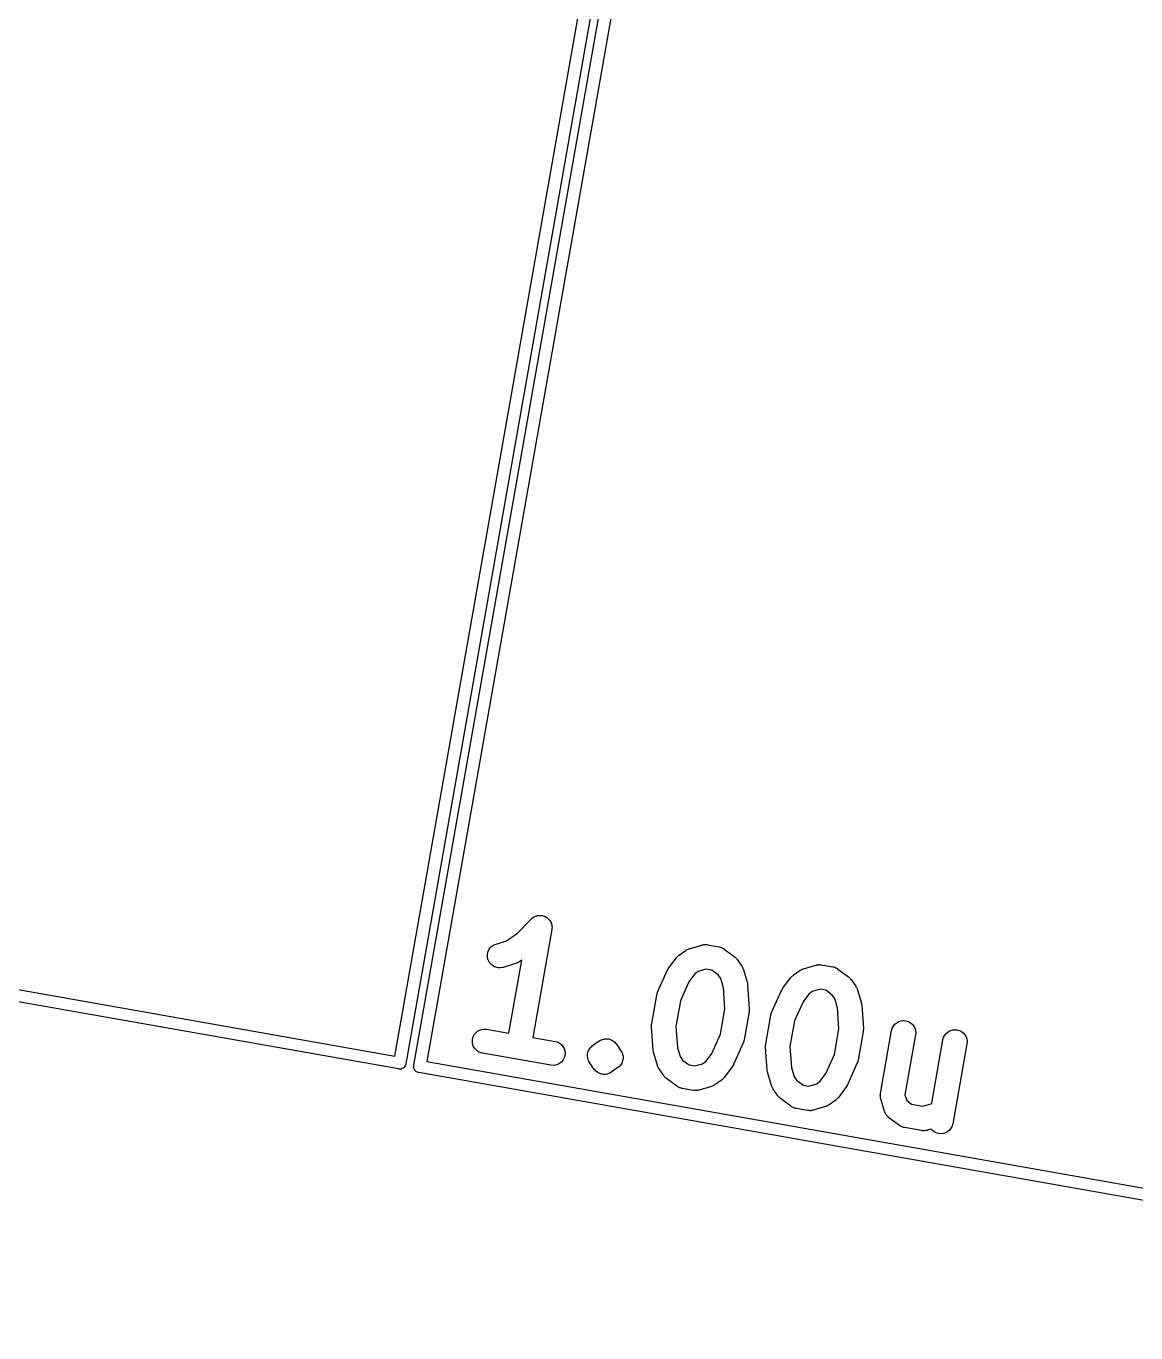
# Model space of a CAD drawing. Extents: x 61 to 358, y -137 to -43.
# Drawn here: x 74.6 to 88.5, y -109.71 to -93.33 of the extents above; entities that cross this region are included whole.
import ezdxf

# ---------------------------------------------------------------- set-up
doc = ezdxf.new("R2010")
doc.units = 0
doc.header["$MEASUREMENT"] = 0
doc.layers.add('BLACK', color=7, linetype='CONTINUOUS')

msp = doc.modelspace()

# ---------------------------------------------------------------- linework, layer by layer
at = {"layer": 'BLACK', "linetype": 'CONTINUOUS'}
for p, q in [((79.2168, -106.242), (82.4543, -87.8813)), ((82.6169, -87.8364), (79.3543, -106.34)), ((79.4544, -106.357), (82.717, -87.854)), ((82.8545, -87.9519), (79.6171, -106.312)), ((60.8565, -103.004), (79.2168, -106.242)), ((79.2617, -106.404), (60.7587, -103.142)), ((80.9477, -104.505), (80.9606, -104.498)), ((80.9606, -104.498), (80.9735, -104.491)), ((80.9735, -104.491), (80.9736, -104.491)), ((80.9736, -104.491), (80.9737, -104.491)), ((80.9737, -104.491), (80.9877, -104.487)), ((80.9877, -104.487), (81.0019, -104.482)), ((81.0019, -104.482), (81.002, -104.482)), ((81.002, -104.482), (81.0021, -104.482)), ((81.0021, -104.482), (81.0165, -104.481)), ((81.0165, -104.481), (81.0314, -104.479)), ((81.0314, -104.479), (81.0316, -104.479)), ((81.0316, -104.479), (81.0317, -104.479)), ((81.0317, -104.479), (81.0465, -104.48)), ((81.0465, -104.48), (81.0611, -104.481)), ((81.0611, -104.481), (81.0612, -104.481)), ((81.0612, -104.481), (81.0613, -104.481)), ((81.0613, -104.481), (81.0757, -104.486)), ((81.0757, -104.486), (81.0897, -104.49)), ((81.0897, -104.49), (81.0898, -104.49)), ((81.0898, -104.49), (81.0899, -104.49)), ((81.0899, -104.49), (81.1035, -104.497)), ((81.1035, -104.497), (81.1161, -104.503)), ((80.753, -104.704), (80.9234, -104.526)), ((80.9234, -104.526), (80.9247, -104.525)), ((80.9247, -104.525), (80.9247, -104.525)), ((80.9247, -104.525), (80.9247, -104.525)), ((80.9247, -104.525), (80.9248, -104.525)), ((80.9248, -104.525), (80.9362, -104.515)), ((80.9362, -104.515), (80.9475, -104.506)), ((81.1837, -104.658), (80.9455, -106.009)), ((80.9475, -104.506), (80.9476, -104.506)), ((80.9476, -104.506), (80.9477, -104.505)), ((81.1161, -104.503), (81.1162, -104.503)), ((81.1162, -104.503), (81.1163, -104.503)), ((81.1163, -104.503), (81.1282, -104.513)), ((81.1282, -104.513), (81.1394, -104.522)), ((81.1394, -104.522), (81.1395, -104.522)), ((81.1395, -104.522), (81.1396, -104.522)), ((81.1396, -104.522), (81.1491, -104.533)), ((81.1491, -104.533), (81.1587, -104.544)), ((81.1587, -104.544), (81.1588, -104.544)), ((81.1588, -104.544), (81.1588, -104.545)), ((81.1588, -104.545), (81.1658, -104.557)), ((81.1658, -104.557), (81.1732, -104.57)), ((81.1732, -104.57), (81.1733, -104.57)), ((81.1733, -104.57), (81.1733, -104.571)), ((81.1733, -104.571), (81.1778, -104.584)), ((81.1778, -104.584), (81.1824, -104.599)), ((81.1824, -104.599), (81.1824, -104.599)), ((81.1824, -104.599), (81.1825, -104.599)), ((81.1825, -104.599), (81.1842, -104.613)), ((81.1848, -104.643), (81.1837, -104.658)), ((81.1842, -104.613), (81.1859, -104.628)), ((81.1859, -104.628), (81.1848, -104.643)), ((81.1859, -104.628), (81.1859, -104.628)), ((81.1859, -104.628), (81.1859, -104.628)), ((80.4857, -104.838), (80.6175, -104.799)), ((80.6175, -104.799), (80.753, -104.704)), ((80.3773, -104.998), (80.3776, -104.968)), ((80.3776, -104.968), (80.3837, -104.939)), ((80.3837, -104.939), (80.3954, -104.911)), ((80.3954, -104.911), (80.4121, -104.887)), ((80.4121, -104.887), (80.4333, -104.866)), ((80.4333, -104.866), (80.4581, -104.85)), ((80.4581, -104.85), (80.4857, -104.838)), ((82.7614, -104.992), (82.7657, -104.988)), ((82.7657, -104.988), (82.7726, -104.983)), ((82.7726, -104.983), (82.7791, -104.977)), ((82.7791, -104.977), (82.8632, -104.918)), ((82.8632, -104.918), (82.865, -104.917)), ((82.865, -104.917), (82.8725, -104.913)), ((82.8725, -104.913), (82.8796, -104.908)), ((82.8796, -104.908), (82.8855, -104.906)), ((82.8855, -104.906), (82.8911, -104.903)), ((82.8911, -104.903), (82.8993, -104.9)), ((82.8993, -104.9), (82.9072, -104.897)), ((82.9072, -104.897), (83.0627, -104.851)), ((83.0627, -104.851), (83.0648, -104.85)), ((83.0648, -104.85), (83.0692, -104.849)), ((83.0692, -104.849), (83.0734, -104.848)), ((83.0734, -104.848), (83.0838, -104.847)), ((83.0838, -104.847), (83.094, -104.845)), ((83.094, -104.845), (83.0985, -104.845)), ((83.0985, -104.845), (83.103, -104.844)), ((83.103, -104.844), (83.1134, -104.845)), ((83.1134, -104.845), (83.1238, -104.845)), ((83.1238, -104.845), (83.1282, -104.846)), ((83.1282, -104.846), (83.1326, -104.847)), ((83.1326, -104.847), (83.2756, -104.872)), ((83.2756, -104.872), (83.2777, -104.872)), ((83.2777, -104.872), (83.282, -104.874)), ((83.282, -104.874), (83.2864, -104.874)), ((83.2864, -104.874), (83.2962, -104.878)), ((83.2962, -104.878), (83.3062, -104.881)), ((83.3062, -104.881), (83.3102, -104.883)), ((83.3102, -104.883), (83.3144, -104.884)), ((83.3144, -104.884), (83.3233, -104.89)), ((83.3233, -104.89), (83.3325, -104.894)), ((83.3325, -104.894), (83.336, -104.897)), ((83.336, -104.897), (83.3399, -104.9)), ((83.3399, -104.9), (83.4702, -104.996)), ((80.3828, -105.027), (80.3773, -104.998)), ((80.3938, -105.055), (80.3828, -105.027)), ((80.41, -105.08), (80.3938, -105.055)), ((80.4307, -105.101), (80.41, -105.08)), ((80.4552, -105.118), (80.4307, -105.101)), ((80.4825, -105.13), (80.4552, -105.118)), ((80.5115, -105.136), (80.4825, -105.13)), ((80.5413, -105.136), (80.5115, -105.136)), ((80.5705, -105.131), (80.5413, -105.136)), ((80.5726, -105.131), (80.5705, -105.131)), ((80.7281, -105.084), (80.5726, -105.131)), ((80.6453, -105.956), (80.807, -105.039)), ((80.7361, -105.081), (80.7281, -105.084)), ((80.7442, -105.079), (80.7361, -105.081)), ((80.7498, -105.075), (80.7442, -105.079)), ((80.7557, -105.073), (80.7498, -105.075)), ((80.7628, -105.068), (80.7557, -105.073)), ((80.7703, -105.064), (80.7628, -105.068)), ((80.7721, -105.063), (80.7703, -105.064)), ((80.807, -105.039), (80.7721, -105.063)), ((82.6395, -105.155), (82.6466, -105.143)), ((82.6466, -105.143), (82.6471, -105.142)), ((82.6471, -105.142), (82.6475, -105.141)), ((82.6475, -105.141), (82.7441, -105.011)), ((82.7441, -105.011), (82.7454, -105.009)), ((82.7454, -105.009), (82.7513, -105.003)), ((82.7513, -105.003), (82.7566, -104.996)), ((82.7566, -104.996), (82.7614, -104.992)), ((83.1151, -105.153), (83.0178, -105.182)), ((83.1872, -105.166), (83.1151, -105.153)), ((83.4702, -104.996), (83.4719, -104.998)), ((83.4719, -104.998), (83.4782, -105.003)), ((83.4782, -105.003), (83.4849, -105.009)), ((83.4849, -105.009), (83.489, -105.013)), ((83.489, -105.013), (83.4937, -105.018)), ((83.4937, -105.018), (83.4987, -105.025)), ((83.4987, -105.025), (83.5043, -105.031)), ((83.5043, -105.031), (83.5631, -105.115)), ((83.5631, -105.115), (83.5644, -105.117)), ((83.5644, -105.117), (83.5684, -105.125)), ((83.5684, -105.125), (83.5732, -105.132)), ((83.5732, -105.132), (83.5756, -105.138)), ((83.5756, -105.138), (83.5786, -105.143)), ((83.5786, -105.143), (83.5812, -105.151)), ((83.5812, -105.151), (83.5844, -105.159)), ((84.3205, -105.155), (84.3286, -105.152)), ((84.3286, -105.152), (84.3366, -105.149)), ((84.3366, -105.149), (84.4921, -105.103)), ((84.4921, -105.103), (84.4941, -105.102)), ((84.4941, -105.102), (84.4985, -105.101)), ((84.4985, -105.101), (84.5028, -105.1)), ((84.5028, -105.1), (84.5132, -105.099)), ((84.5132, -105.099), (84.5234, -105.097)), ((84.5234, -105.097), (84.5279, -105.097)), ((84.5279, -105.097), (84.5323, -105.096)), ((84.5323, -105.096), (84.5427, -105.097)), ((84.5427, -105.097), (84.5532, -105.097)), ((84.5532, -105.097), (84.5575, -105.098)), ((84.5575, -105.098), (84.562, -105.099)), ((84.562, -105.099), (84.7049, -105.124)), ((84.7049, -105.124), (84.707, -105.124)), ((84.707, -105.124), (84.7113, -105.126)), ((84.7113, -105.126), (84.7158, -105.126)), ((84.7158, -105.126), (84.7256, -105.13)), ((84.7256, -105.13), (84.7356, -105.133)), ((84.7356, -105.133), (84.7395, -105.135)), ((84.7395, -105.135), (84.7438, -105.136)), ((84.7438, -105.136), (84.7527, -105.142)), ((84.7527, -105.142), (84.7619, -105.146)), ((84.7619, -105.146), (84.7654, -105.149)), ((84.7654, -105.149), (84.7693, -105.152)), ((84.7693, -105.152), (84.8996, -105.248)), ((82.5088, -105.443), (82.6307, -105.17)), ((82.6307, -105.17), (82.6316, -105.168)), ((82.6316, -105.168), (82.6319, -105.168)), ((82.6319, -105.168), (82.6322, -105.167)), ((82.6322, -105.167), (82.6395, -105.155)), ((82.9023, -105.31), (82.7948, -105.55)), ((82.9742, -105.213), (82.9023, -105.31)), ((83.0178, -105.182), (82.9742, -105.213)), ((83.2688, -105.226), (83.1872, -105.166)), ((83.2993, -105.27), (83.2688, -105.226)), ((83.3337, -105.386), (83.2993, -105.27)), ((83.5844, -105.159), (83.6306, -105.315)), ((83.6306, -105.315), (83.6312, -105.317)), ((83.6312, -105.317), (83.6314, -105.318)), ((84.0769, -105.393), (84.1735, -105.263)), ((84.1735, -105.263), (84.1748, -105.261)), ((84.1748, -105.261), (84.1806, -105.255)), ((84.1806, -105.255), (84.1859, -105.248)), ((84.1859, -105.248), (84.1908, -105.244)), ((84.1908, -105.244), (84.1951, -105.24)), ((84.1951, -105.24), (84.202, -105.235)), ((84.202, -105.235), (84.2085, -105.229)), ((84.2085, -105.229), (84.2926, -105.17)), ((84.2926, -105.17), (84.2943, -105.169)), ((84.2943, -105.169), (84.3019, -105.165)), ((84.3019, -105.165), (84.309, -105.16)), ((84.309, -105.16), (84.3149, -105.158)), ((84.3149, -105.158), (84.3205, -105.155)), ((84.8996, -105.248), (84.9013, -105.25)), ((84.9013, -105.25), (84.9076, -105.255)), ((84.9076, -105.255), (84.9143, -105.261)), ((84.9143, -105.261), (84.9184, -105.265)), ((84.9184, -105.265), (84.9231, -105.27)), ((84.9231, -105.27), (84.9281, -105.277)), ((84.9281, -105.277), (84.9337, -105.283)), ((84.9337, -105.283), (84.9925, -105.367)), ((82.4349, -105.836), (82.4979, -105.479)), ((82.4979, -105.479), (82.4983, -105.477)), ((82.4983, -105.477), (82.4991, -105.474)), ((82.4991, -105.474), (82.4994, -105.472)), ((82.4994, -105.472), (82.5033, -105.46)), ((82.5033, -105.46), (82.5067, -105.448)), ((82.5067, -105.448), (82.508, -105.446)), ((82.508, -105.446), (82.5088, -105.443)), ((83.3523, -105.649), (83.3337, -105.386)), ((83.6314, -105.318), (83.6316, -105.318)), ((83.6316, -105.318), (83.634, -105.332)), ((83.634, -105.332), (83.6365, -105.346)), ((83.6365, -105.346), (83.6365, -105.347)), ((83.6365, -105.347), (83.6366, -105.348)), ((83.6366, -105.348), (83.6577, -105.646)), ((83.9382, -105.695), (84.0601, -105.422)), ((84.0601, -105.422), (84.061, -105.42)), ((84.061, -105.42), (84.0613, -105.42)), ((84.0613, -105.42), (84.0616, -105.419)), ((84.0616, -105.419), (84.0688, -105.407)), ((84.0688, -105.407), (84.076, -105.395)), ((84.076, -105.395), (84.0765, -105.394)), ((84.0765, -105.394), (84.0769, -105.393)), ((84.4036, -105.465), (84.3316, -105.562)), ((84.4472, -105.434), (84.4036, -105.465)), ((84.5445, -105.405), (84.4472, -105.434)), ((84.6166, -105.418), (84.5445, -105.405)), ((84.6982, -105.478), (84.6166, -105.418)), ((84.7287, -105.522), (84.6982, -105.478)), ((84.9925, -105.367), (84.9937, -105.369)), ((84.9937, -105.369), (84.9978, -105.377)), ((84.9978, -105.377), (85.0025, -105.384)), ((85.0025, -105.384), (85.0049, -105.39)), ((85.0049, -105.39), (85.008, -105.395)), ((85.008, -105.395), (85.0105, -105.403)), ((85.0105, -105.403), (85.0138, -105.411)), ((85.0138, -105.411), (85.06, -105.567)), ((82.7948, -105.55), (82.7383, -105.871)), ((84.3316, -105.562), (84.2242, -105.802)), ((84.7631, -105.638), (84.7287, -105.522)), ((84.7817, -105.901), (84.7631, -105.638)), ((85.06, -105.567), (85.0606, -105.569)), ((85.0606, -105.569), (85.0607, -105.57)), ((85.0607, -105.57), (85.061, -105.57)), ((85.061, -105.57), (85.0634, -105.584)), ((85.0634, -105.584), (85.0659, -105.598)), ((85.0659, -105.598), (85.0659, -105.599)), ((85.0659, -105.599), (85.066, -105.6)), ((85.066, -105.6), (85.087, -105.898)), ((83.2958, -105.969), (83.3523, -105.649)), ((83.6557, -105.683), (83.5927, -106.041)), ((83.6559, -105.68), (83.6557, -105.683)), ((83.6566, -105.678), (83.6559, -105.68)), ((83.6571, -105.666), (83.6566, -105.678)), ((83.658, -105.654), (83.6571, -105.666)), ((83.6577, -105.646), (83.6578, -105.648)), ((83.6578, -105.648), (83.6577, -105.651)), ((83.6577, -105.651), (83.658, -105.654)), ((83.8643, -106.088), (83.9273, -105.731)), ((83.9273, -105.731), (83.9277, -105.729)), ((83.9277, -105.729), (83.9284, -105.726)), ((83.9284, -105.726), (83.9288, -105.724)), ((83.9288, -105.724), (83.9326, -105.712)), ((83.9326, -105.712), (83.9361, -105.7)), ((83.9361, -105.7), (83.9373, -105.698)), ((83.9373, -105.698), (83.9382, -105.695)), ((84.2242, -105.802), (84.1677, -106.123)), ((85.5308, -105.811), (85.5591, -105.802)), ((85.5591, -105.802), (85.5887, -105.798)), ((85.5887, -105.798), (85.6183, -105.801)), ((85.6183, -105.801), (85.6469, -105.809)), ((80.212, -105.974), (80.2305, -105.951)), ((80.2305, -105.951), (80.2531, -105.931)), ((80.2531, -105.931), (80.2791, -105.917)), ((80.2791, -105.917), (80.3074, -105.908)), ((80.3074, -105.908), (80.3369, -105.904)), ((80.3369, -105.904), (80.3666, -105.906)), ((80.3666, -105.906), (80.6453, -105.956)), ((82.4326, -105.866), (82.4336, -105.854)), ((82.4329, -105.869), (82.4326, -105.866)), ((82.4328, -105.871), (82.4329, -105.869)), ((82.433, -105.874), (82.4328, -105.871)), ((82.454, -106.172), (82.433, -105.874)), ((82.4336, -105.854), (82.4341, -105.842)), ((82.4341, -105.842), (82.4347, -105.839)), ((82.4347, -105.839), (82.4349, -105.836)), ((82.7383, -105.871), (82.7569, -106.134)), ((83.1884, -106.21), (83.2958, -105.969)), ((84.7252, -106.221), (84.7817, -105.901)), ((85.0851, -105.935), (85.0221, -106.293)), ((85.0853, -105.933), (85.0851, -105.935)), ((85.0859, -105.93), (85.0853, -105.933)), ((85.0864, -105.918), (85.0859, -105.93)), ((85.0874, -105.906), (85.0864, -105.918)), ((85.087, -105.898), (85.0872, -105.9)), ((85.0872, -105.9), (85.0871, -105.903)), ((85.0871, -105.903), (85.0874, -105.906)), ((85.3021, -106.71), (85.4407, -105.924)), ((85.4407, -105.924), (85.4411, -105.922)), ((85.4411, -105.922), (85.4495, -105.894)), ((85.4495, -105.894), (85.4633, -105.867)), ((85.4633, -105.867), (85.4819, -105.844)), ((85.4819, -105.844), (85.5047, -105.825)), ((85.5047, -105.825), (85.5308, -105.811)), ((85.6469, -105.809), (85.6734, -105.823)), ((85.6734, -105.823), (85.6967, -105.841)), ((85.6967, -105.841), (85.716, -105.864)), ((85.716, -105.864), (85.7305, -105.89)), ((85.7305, -105.89), (85.7397, -105.918)), ((85.7397, -105.918), (85.7432, -105.948)), ((85.7432, -105.948), (85.7409, -105.977)), ((86.1065, -105.981), (86.1252, -105.958)), ((86.1252, -105.958), (86.148, -105.938)), ((86.148, -105.938), (86.174, -105.924)), ((86.174, -105.924), (86.2024, -105.915)), ((86.2024, -105.915), (86.2319, -105.912)), ((86.2319, -105.912), (86.2616, -105.914)), ((86.2616, -105.914), (86.2902, -105.922)), ((86.2902, -105.922), (86.3166, -105.936)), ((86.3166, -105.936), (86.3399, -105.955)), ((86.3399, -105.955), (86.3592, -105.977)), ((80.1877, -106.059), (80.1902, -106.029)), ((80.191, -106.088), (80.1877, -106.059)), ((80.1902, -106.029), (80.1984, -106)), ((80.2, -106.117), (80.191, -106.088)), ((80.1984, -106), (80.212, -105.974)), ((80.2144, -106.143), (80.2, -106.117)), ((80.9455, -106.009), (81.2242, -106.058)), ((81.2242, -106.058), (81.2263, -106.058)), ((81.2263, -106.058), (81.2548, -106.066)), ((81.2548, -106.066), (81.2812, -106.08)), ((81.2812, -106.08), (81.3044, -106.099)), ((81.3044, -106.099), (81.3235, -106.122)), ((81.3235, -106.122), (81.3378, -106.148)), ((81.6632, -106.143), (81.6721, -106.132)), ((81.6721, -106.132), (81.6725, -106.131)), ((81.6725, -106.131), (81.6728, -106.131)), ((81.6728, -106.131), (81.6838, -106.122)), ((81.6838, -106.122), (81.6947, -106.112)), ((81.6947, -106.112), (81.7788, -106.053)), ((81.7788, -106.053), (81.7796, -106.053)), ((81.7796, -106.053), (81.7796, -106.053)), ((81.7796, -106.053), (81.7797, -106.053)), ((81.7797, -106.053), (81.78, -106.053)), ((81.78, -106.053), (81.7801, -106.052)), ((81.7801, -106.052), (81.7801, -106.052)), ((81.7801, -106.052), (81.7805, -106.052)), ((81.7805, -106.052), (81.7932, -106.045)), ((81.7932, -106.045), (81.8056, -106.038)), ((81.8056, -106.038), (81.8059, -106.038)), ((81.8059, -106.038), (81.8061, -106.038)), ((81.8061, -106.038), (81.8064, -106.038)), ((81.8064, -106.038), (81.8066, -106.038)), ((81.8066, -106.038), (81.8204, -106.034)), ((81.8204, -106.034), (81.834, -106.029)), ((81.834, -106.029), (81.8342, -106.029)), ((81.8342, -106.029), (81.8345, -106.029)), ((81.8345, -106.029), (81.8347, -106.029)), ((81.8347, -106.029), (81.835, -106.029)), ((81.835, -106.029), (81.8493, -106.028)), ((81.8493, -106.028), (81.8635, -106.026)), ((81.8635, -106.026), (81.8638, -106.026)), ((81.8638, -106.026), (81.864, -106.026)), ((81.864, -106.026), (81.8643, -106.026)), ((81.8643, -106.026), (81.8646, -106.026)), ((81.8646, -106.026), (81.8789, -106.027)), ((81.8789, -106.027), (81.8932, -106.028)), ((81.8932, -106.028), (81.8934, -106.028)), ((81.8934, -106.028), (81.8937, -106.028)), ((81.8937, -106.028), (81.8939, -106.028)), ((81.8939, -106.028), (81.8942, -106.028)), ((81.8942, -106.028), (81.9081, -106.032)), ((81.9081, -106.032), (81.9218, -106.036)), ((81.9218, -106.036), (81.922, -106.036)), ((81.922, -106.036), (81.9223, -106.037)), ((81.9223, -106.037), (81.9225, -106.037)), ((81.9225, -106.037), (81.9228, -106.037)), ((81.9228, -106.037), (81.9356, -106.043)), ((81.9356, -106.043), (81.9483, -106.05)), ((81.9483, -106.05), (81.9485, -106.05)), ((81.9485, -106.05), (81.9487, -106.05)), ((81.9487, -106.05), (81.9489, -106.05)), ((81.9489, -106.05), (81.9492, -106.05)), ((81.9492, -106.05), (81.9605, -106.059)), ((81.9605, -106.059), (81.9716, -106.068)), ((81.9716, -106.068), (81.9718, -106.068)), ((81.9718, -106.068), (81.972, -106.069)), ((81.972, -106.069), (81.9722, -106.069)), ((81.9722, -106.069), (81.9724, -106.069)), ((81.9724, -106.069), (81.9817, -106.08)), ((81.9817, -106.08), (81.991, -106.091)), ((81.991, -106.091), (82.0499, -106.175)), ((82.7569, -106.134), (82.7913, -106.25)), ((83.5818, -106.076), (83.4599, -106.349)), ((83.5827, -106.074), (83.5818, -106.076)), ((83.5839, -106.071), (83.5827, -106.074)), ((83.5874, -106.059), (83.5839, -106.071)), ((83.5912, -106.048), (83.5874, -106.059)), ((83.5916, -106.045), (83.5912, -106.048)), ((83.5923, -106.043), (83.5916, -106.045)), ((83.5927, -106.041), (83.5923, -106.043)), ((83.862, -106.118), (83.8629, -106.106)), ((83.8623, -106.121), (83.862, -106.118)), ((83.8622, -106.123), (83.8623, -106.121)), ((83.8624, -106.126), (83.8622, -106.123)), ((83.8834, -106.424), (83.8624, -106.126)), ((83.8629, -106.106), (83.8634, -106.094)), ((83.8634, -106.094), (83.8641, -106.091)), ((83.8641, -106.091), (83.8643, -106.088)), ((84.1677, -106.123), (84.1863, -106.386)), ((85.7409, -105.977), (85.6085, -106.728)), ((85.9437, -106.833), (86.084, -106.038)), ((86.084, -106.038), (86.0844, -106.036)), ((86.0844, -106.036), (86.0927, -106.007)), ((86.0927, -106.007), (86.1065, -105.981)), ((86.3841, -106.091), (86.2077, -107.091)), ((86.3592, -105.977), (86.3737, -106.003)), ((86.3737, -106.003), (86.3829, -106.031)), ((86.3829, -106.031), (86.3864, -106.061)), ((86.3864, -106.061), (86.3841, -106.091)), ((80.2335, -106.165), (80.2144, -106.143)), ((80.2567, -106.184), (80.2335, -106.165)), ((80.283, -106.198), (80.2567, -106.184)), ((80.3116, -106.206), (80.283, -106.198)), ((80.3136, -106.207), (80.3116, -106.206)), ((81.1713, -106.358), (80.3136, -106.207)), ((81.3258, -106.29), (81.3074, -106.314)), ((81.3394, -106.264), (81.3258, -106.29)), ((81.3378, -106.148), (81.3468, -106.176)), ((81.3476, -106.235), (81.3394, -106.264)), ((81.3468, -106.176), (81.3501, -106.206)), ((81.3501, -106.206), (81.3476, -106.235)), ((81.6297, -106.239), (81.631, -106.224)), ((81.6297, -106.24), (81.6298, -106.239)), ((81.6298, -106.239), (81.6297, -106.239)), ((81.6314, -106.254), (81.6297, -106.24)), ((81.631, -106.224), (81.6321, -106.21)), ((81.6329, -106.268), (81.6314, -106.254)), ((81.6321, -106.21), (81.6322, -106.21)), ((81.6322, -106.21), (81.6323, -106.209)), ((81.6323, -106.209), (81.6363, -106.195)), ((81.6331, -106.269), (81.6329, -106.268)), ((81.6375, -106.283), (81.6331, -106.269)), ((81.6331, -106.269), (81.6331, -106.269)), ((81.6363, -106.195), (81.6402, -106.182)), ((81.6418, -106.297), (81.6375, -106.283)), ((81.6402, -106.182), (81.6404, -106.181)), ((81.6404, -106.181), (81.6406, -106.181)), ((81.6406, -106.181), (81.6472, -106.168)), ((81.6421, -106.297), (81.6418, -106.297)), ((81.6422, -106.298), (81.6421, -106.297)), ((81.6492, -106.31), (81.6422, -106.298)), ((81.6472, -106.168), (81.6537, -106.155)), ((81.6537, -106.155), (81.654, -106.155)), ((81.654, -106.155), (81.6543, -106.154)), ((81.6543, -106.154), (81.6632, -106.143)), ((82.0499, -106.175), (82.0505, -106.176)), ((82.0505, -106.176), (82.0505, -106.176)), ((82.0505, -106.176), (82.0505, -106.176)), ((82.0505, -106.176), (82.0511, -106.177)), ((82.0511, -106.177), (82.0579, -106.189)), ((82.0579, -106.189), (82.0649, -106.202)), ((82.0649, -106.202), (82.0651, -106.202)), ((82.0651, -106.202), (82.0653, -106.203)), ((82.0653, -106.203), (82.0696, -106.217)), ((82.0696, -106.217), (82.074, -106.23)), ((82.0748, -106.29), (82.0708, -106.304)), ((82.074, -106.23), (82.074, -106.231)), ((82.074, -106.231), (82.0742, -106.231)), ((82.0742, -106.231), (82.0758, -106.245)), ((82.0749, -106.29), (82.0748, -106.29)), ((82.075, -106.289), (82.0749, -106.29)), ((82.0762, -106.275), (82.075, -106.289)), ((82.0758, -106.245), (82.0774, -106.26)), ((82.0774, -106.261), (82.0762, -106.275)), ((82.0774, -106.26), (82.0774, -106.26)), ((82.0774, -106.26), (82.0774, -106.261)), ((82.4542, -106.173), (82.454, -106.172)), ((82.4566, -106.187), (82.4541, -106.173)), ((82.4541, -106.173), (82.4542, -106.173)), ((82.459, -106.201), (82.4566, -106.187)), ((82.4593, -106.202), (82.459, -106.201)), ((82.4594, -106.203), (82.4593, -106.202)), ((82.46, -106.205), (82.4594, -106.203)), ((82.5062, -106.36), (82.46, -106.205)), ((82.7913, -106.25), (82.8218, -106.293)), ((82.8218, -106.293), (82.9034, -106.354)), ((83.1164, -106.307), (83.1884, -106.21)), ((84.6178, -106.462), (84.7252, -106.221)), ((85.0206, -106.3), (85.0167, -106.312)), ((85.0209, -106.297), (85.0206, -106.3)), ((85.0217, -106.295), (85.0209, -106.297)), ((85.0221, -106.293), (85.0217, -106.295)), ((79.2654, -106.405), (79.2617, -106.404)), ((79.2691, -106.406), (79.2654, -106.405)), ((79.2725, -106.406), (79.2691, -106.406)), ((79.2691, -106.406), (79.2691, -106.406)), ((79.2803, -106.406), (79.2725, -106.406)), ((79.2952, -106.405), (79.2803, -106.406)), ((79.3095, -106.4), (79.2952, -106.405)), ((79.3226, -106.393), (79.3095, -106.4)), ((79.334, -106.383), (79.3226, -106.393)), ((79.3432, -106.371), (79.334, -106.383)), ((79.35, -106.358), (79.3432, -106.371)), ((79.353, -106.347), (79.35, -106.358)), ((79.3541, -106.343), (79.353, -106.347)), ((79.353, -106.347), (79.353, -106.347)), ((79.3543, -106.34), (79.3541, -106.343)), ((79.4522, -106.376), (79.4525, -106.373)), ((79.454, -106.391), (79.4522, -106.376)), ((79.4525, -106.373), (79.4531, -106.365)), ((79.4531, -106.365), (79.4534, -106.361)), ((79.4531, -106.365), (79.4531, -106.365)), ((79.4534, -106.361), (79.4544, -106.357)), ((79.4587, -106.405), (79.454, -106.391)), ((79.4661, -106.418), (79.4587, -106.405)), ((79.4758, -106.429), (79.4661, -106.418)), ((79.4877, -106.439), (79.4758, -106.429)), ((79.501, -106.445), (79.4877, -106.439)), ((79.5119, -106.448), (79.501, -106.445)), ((79.5155, -106.449), (79.5119, -106.448)), ((79.5119, -106.448), (79.5119, -106.448)), ((79.5192, -106.45), (79.5155, -106.449)), ((98.0223, -109.712), (79.5192, -106.45)), ((79.6171, -106.312), (97.9774, -109.55)), ((81.2009, -106.36), (81.1713, -106.358)), ((81.2305, -106.357), (81.2009, -106.36)), ((81.2588, -106.347), (81.2305, -106.357)), ((81.2847, -106.333), (81.2588, -106.347)), ((81.3074, -106.314), (81.2847, -106.333)), ((81.656, -106.323), (81.6492, -106.31)), ((81.6566, -106.324), (81.656, -106.323)), ((81.6567, -106.324), (81.6566, -106.324)), ((81.6566, -106.324), (81.6566, -106.324)), ((81.6573, -106.325), (81.6567, -106.324)), ((81.7161, -106.409), (81.6573, -106.325)), ((81.7255, -106.42), (81.7161, -106.409)), ((81.7347, -106.43), (81.7255, -106.42)), ((81.7349, -106.431), (81.7347, -106.43)), ((81.7351, -106.431), (81.7349, -106.431)), ((81.7353, -106.431), (81.7351, -106.431)), ((81.7355, -106.431), (81.7353, -106.431)), ((81.7468, -106.44), (81.7355, -106.431)), ((81.758, -106.449), (81.7468, -106.44)), ((81.7582, -106.449), (81.758, -106.449)), ((81.7584, -106.449), (81.7582, -106.449)), ((81.7586, -106.449), (81.7584, -106.449)), ((81.7589, -106.45), (81.7586, -106.449)), ((81.7716, -106.456), (81.7589, -106.45)), ((81.7844, -106.463), (81.7716, -106.456)), ((81.7846, -106.463), (81.7844, -106.463)), ((81.7849, -106.463), (81.7846, -106.463)), ((81.7851, -106.463), (81.7849, -106.463)), ((81.7854, -106.463), (81.7851, -106.463)), ((81.7991, -106.467), (81.7854, -106.463)), ((81.9005, -106.461), (81.8868, -106.466)), ((81.9007, -106.461), (81.9005, -106.461)), ((81.901, -106.461), (81.9007, -106.461)), ((81.9012, -106.461), (81.901, -106.461)), ((81.9015, -106.461), (81.9012, -106.461)), ((81.914, -106.454), (81.9015, -106.461)), ((81.9266, -106.447), (81.914, -106.454)), ((81.927, -106.447), (81.9266, -106.447)), ((81.9271, -106.447), (81.927, -106.447)), ((81.9275, -106.447), (81.9271, -106.447)), ((81.9271, -106.447), (81.9271, -106.447)), ((81.9284, -106.446), (81.9275, -106.447)), ((81.9275, -106.447), (81.9275, -106.447)), ((81.9275, -106.447), (81.9275, -106.447)), ((82.0124, -106.387), (81.9284, -106.446)), ((82.0233, -106.378), (82.0124, -106.387)), ((82.0343, -106.369), (82.0233, -106.378)), ((82.0346, -106.368), (82.0343, -106.369)), ((82.035, -106.368), (82.0346, -106.368)), ((82.0438, -106.357), (82.035, -106.368)), ((82.0528, -106.345), (82.0438, -106.357)), ((82.0531, -106.345), (82.0528, -106.345)), ((82.0534, -106.344), (82.0531, -106.345)), ((82.0599, -106.332), (82.0534, -106.344)), ((82.0665, -106.319), (82.0599, -106.332)), ((82.0667, -106.318), (82.0665, -106.319)), ((82.0669, -106.318), (82.0667, -106.318)), ((82.0708, -106.304), (82.0669, -106.318)), ((82.5095, -106.368), (82.5062, -106.36)), ((82.512, -106.376), (82.5095, -106.368)), ((82.5151, -106.382), (82.512, -106.376)), ((82.5175, -106.388), (82.5151, -106.382)), ((82.5222, -106.395), (82.5175, -106.388)), ((82.5263, -106.403), (82.5222, -106.395)), ((82.5275, -106.404), (82.5263, -106.403)), ((82.5863, -106.488), (82.5275, -106.404)), ((82.9034, -106.354), (82.9755, -106.366)), ((82.9755, -106.366), (83.0728, -106.338)), ((83.0728, -106.338), (83.1164, -106.307)), ((83.4432, -106.378), (83.3465, -106.508)), ((83.4435, -106.378), (83.4432, -106.378)), ((83.444, -106.377), (83.4435, -106.378)), ((83.4512, -106.365), (83.444, -106.377)), ((83.4585, -106.353), (83.4512, -106.365)), ((83.4587, -106.352), (83.4585, -106.353)), ((83.4591, -106.351), (83.4587, -106.352)), ((83.4599, -106.349), (83.4591, -106.351)), ((83.8835, -106.425), (83.8834, -106.424)), ((83.886, -106.439), (83.8835, -106.425)), ((83.8835, -106.425), (83.8835, -106.425)), ((83.8884, -106.453), (83.886, -106.439)), ((83.8886, -106.454), (83.8884, -106.453)), ((83.8888, -106.455), (83.8886, -106.454)), ((83.8894, -106.457), (83.8888, -106.455)), ((83.9356, -106.612), (83.8894, -106.457)), ((84.1863, -106.386), (84.2207, -106.502)), ((84.5458, -106.559), (84.6178, -106.462)), ((85.0112, -106.328), (84.8893, -106.601)), ((85.012, -106.326), (85.0112, -106.328)), ((85.0133, -106.323), (85.012, -106.326)), ((85.0167, -106.312), (85.0133, -106.323)), ((81.8129, -106.471), (81.7991, -106.467)), ((81.8132, -106.471), (81.8129, -106.471)), ((81.8134, -106.471), (81.8132, -106.471)), ((81.8137, -106.471), (81.8134, -106.471)), ((81.814, -106.471), (81.8137, -106.471)), ((81.8283, -106.472), (81.814, -106.471)), ((81.8426, -106.474), (81.8283, -106.472)), ((81.8428, -106.474), (81.8426, -106.474)), ((81.8431, -106.474), (81.8428, -106.474)), ((81.8434, -106.474), (81.8431, -106.474)), ((81.8436, -106.474), (81.8434, -106.474)), ((81.8579, -106.472), (81.8436, -106.474)), ((81.8721, -106.47), (81.8579, -106.472)), ((81.8724, -106.47), (81.8721, -106.47)), ((81.8726, -106.47), (81.8724, -106.47)), ((81.8729, -106.47), (81.8726, -106.47)), ((81.8732, -106.47), (81.8729, -106.47)), ((81.8868, -106.466), (81.8732, -106.47)), ((82.5919, -106.495), (82.5863, -106.488)), ((82.5969, -106.502), (82.5919, -106.495)), ((82.6016, -106.506), (82.5969, -106.502)), ((82.6057, -106.511), (82.6016, -106.506)), ((82.6124, -106.516), (82.6057, -106.511)), ((82.6187, -106.522), (82.6124, -106.516)), ((82.6204, -106.523), (82.6187, -106.522)), ((82.7507, -106.62), (82.6204, -106.523)), ((82.7546, -106.622), (82.7507, -106.62)), ((82.7581, -106.625), (82.7546, -106.622)), ((82.7673, -106.63), (82.7581, -106.625)), ((83.1835, -106.623), (83.0279, -106.669)), ((83.1914, -106.619), (83.1835, -106.623)), ((83.1995, -106.617), (83.1914, -106.619)), ((83.2051, -106.614), (83.1995, -106.617)), ((83.211, -106.611), (83.2051, -106.614)), ((83.2182, -106.607), (83.211, -106.611)), ((83.2257, -106.603), (83.2182, -106.607)), ((83.2274, -106.601), (83.2257, -106.603)), ((83.3115, -106.543), (83.2274, -106.601)), ((83.318, -106.537), (83.3115, -106.543)), ((83.3249, -106.532), (83.318, -106.537)), ((83.3293, -106.527), (83.3249, -106.532)), ((83.3341, -106.523), (83.3293, -106.527)), ((83.3394, -106.516), (83.3341, -106.523)), ((83.3452, -106.51), (83.3394, -106.516)), ((83.3465, -106.508), (83.3452, -106.51)), ((83.9389, -106.62), (83.9356, -106.612)), ((83.9414, -106.628), (83.9389, -106.62)), ((84.2207, -106.502), (84.2512, -106.545)), ((84.2512, -106.545), (84.3328, -106.606)), ((84.3328, -106.606), (84.4049, -106.619)), ((84.4049, -106.619), (84.5022, -106.59)), ((84.5022, -106.59), (84.5458, -106.559)), ((84.8806, -106.617), (84.8734, -106.629)), ((84.8878, -106.605), (84.8806, -106.617)), ((84.8881, -106.604), (84.8878, -106.605)), ((84.8884, -106.603), (84.8881, -106.604)), ((84.8893, -106.601), (84.8884, -106.603)), ((82.7762, -106.635), (82.7673, -106.63)), ((82.7805, -106.637), (82.7762, -106.635)), ((82.7844, -106.639), (82.7805, -106.637)), ((82.7944, -106.642), (82.7844, -106.639)), ((82.8042, -106.645), (82.7944, -106.642)), ((82.8087, -106.646), (82.8042, -106.645)), ((82.813, -106.647), (82.8087, -106.646)), ((82.8151, -106.648), (82.813, -106.647)), ((82.958, -106.673), (82.8151, -106.648)), ((82.9625, -106.673), (82.958, -106.673)), ((82.9669, -106.674), (82.9625, -106.673)), ((82.9773, -106.674), (82.9669, -106.674)), ((82.9877, -106.675), (82.9773, -106.674)), ((82.9921, -106.675), (82.9877, -106.675)), ((82.9966, -106.675), (82.9921, -106.675)), ((83.0068, -106.673), (82.9966, -106.675)), ((83.0172, -106.672), (83.0068, -106.673)), ((83.0215, -106.67), (83.0172, -106.672)), ((83.0259, -106.669), (83.0215, -106.67)), ((83.0279, -106.669), (83.0259, -106.669)), ((83.9444, -106.634), (83.9414, -106.628)), ((83.9468, -106.64), (83.9444, -106.634)), ((83.9516, -106.647), (83.9468, -106.64)), ((83.9557, -106.655), (83.9516, -106.647)), ((83.9569, -106.656), (83.9557, -106.655)), ((84.0157, -106.74), (83.9569, -106.656)), ((84.0213, -106.747), (84.0157, -106.74)), ((84.0263, -106.754), (84.0213, -106.747)), ((84.031, -106.758), (84.0263, -106.754)), ((84.0351, -106.763), (84.031, -106.758)), ((84.0418, -106.768), (84.0351, -106.763)), ((84.0481, -106.774), (84.0418, -106.768)), ((84.0498, -106.775), (84.0481, -106.774)), ((84.1801, -106.872), (84.0498, -106.775)), ((84.7474, -106.789), (84.7409, -106.795)), ((84.7543, -106.784), (84.7474, -106.789)), ((84.7586, -106.779), (84.7543, -106.784)), ((84.7634, -106.775), (84.7586, -106.779)), ((84.7687, -106.768), (84.7634, -106.775)), ((84.7746, -106.762), (84.7687, -106.768)), ((84.7759, -106.761), (84.7746, -106.762)), ((84.8725, -106.63), (84.7759, -106.761)), ((84.8729, -106.63), (84.8725, -106.63)), ((84.8734, -106.629), (84.8729, -106.63)), ((85.2998, -106.74), (85.3006, -106.73)), ((85.3004, -106.745), (85.2998, -106.74)), ((85.3003, -106.749), (85.3004, -106.745)), ((85.3021, -106.759), (85.3003, -106.749)), ((85.3006, -106.73), (85.3008, -106.719)), ((85.3008, -106.719), (85.3018, -106.715)), ((85.3018, -106.715), (85.3021, -106.71)), ((85.3034, -106.77), (85.3021, -106.759)), ((85.3048, -106.774), (85.3034, -106.77)), ((85.3055, -106.778), (85.3048, -106.774)), ((85.3061, -106.78), (85.3055, -106.778)), ((85.3524, -106.936), (85.3061, -106.78)), ((85.6085, -106.728), (85.6301, -106.8)), ((84.184, -106.874), (84.1801, -106.872)), ((84.1875, -106.877), (84.184, -106.874)), ((84.1967, -106.882), (84.1875, -106.877)), ((84.2056, -106.887), (84.1967, -106.882)), ((84.2098, -106.889), (84.2056, -106.887)), ((84.2138, -106.891), (84.2098, -106.889)), ((84.2238, -106.894), (84.2138, -106.891)), ((84.2336, -106.897), (84.2238, -106.894)), ((84.238, -106.898), (84.2336, -106.897)), ((84.2423, -106.899), (84.238, -106.898)), ((84.2444, -106.9), (84.2423, -106.899)), ((84.3874, -106.925), (84.2444, -106.9)), ((84.3919, -106.925), (84.3874, -106.925)), ((84.3962, -106.926), (84.3919, -106.925)), ((84.4066, -106.926), (84.3962, -106.926)), ((84.417, -106.927), (84.4066, -106.926)), ((84.4215, -106.927), (84.417, -106.927)), ((84.426, -106.927), (84.4215, -106.927)), ((84.4362, -106.925), (84.426, -106.927)), ((84.4466, -106.924), (84.4362, -106.925)), ((84.4508, -106.922), (84.4466, -106.924)), ((84.4552, -106.922), (84.4508, -106.922)), ((84.4573, -106.921), (84.4552, -106.922)), ((84.6128, -106.875), (84.4573, -106.921)), ((84.6208, -106.871), (84.6128, -106.875)), ((84.6289, -106.869), (84.6208, -106.871)), ((84.6345, -106.866), (84.6289, -106.869)), ((84.6404, -106.863), (84.6345, -106.866)), ((84.6475, -106.859), (84.6404, -106.863)), ((84.655, -106.855), (84.6475, -106.859)), ((84.6568, -106.853), (84.655, -106.855)), ((84.7409, -106.795), (84.6568, -106.853)), ((85.3536, -106.939), (85.3524, -106.936)), ((85.3544, -106.942), (85.3536, -106.939)), ((85.3592, -106.953), (85.3544, -106.942)), ((85.3636, -106.963), (85.3592, -106.953)), ((85.6301, -106.8), (85.6907, -106.845)), ((85.6907, -106.845), (85.8343, -106.871)), ((85.8343, -106.871), (85.9316, -106.842)), ((85.9316, -106.842), (85.9437, -106.833)), ((85.3654, -106.966), (85.3636, -106.963)), ((85.3668, -106.969), (85.3654, -106.966)), ((85.3736, -106.979), (85.3668, -106.969)), ((85.38, -106.988), (85.3736, -106.979)), ((85.3823, -106.991), (85.38, -106.988)), ((85.3842, -106.993), (85.3823, -106.991)), ((85.3927, -107.001), (85.3842, -106.993)), ((85.4009, -107.009), (85.3927, -107.001)), ((85.4036, -107.011), (85.4009, -107.009)), ((85.406, -107.014), (85.4036, -107.011)), ((85.4077, -107.015), (85.406, -107.014)), ((85.538, -107.111), (85.4077, -107.015)), ((85.5419, -107.114), (85.538, -107.111)), ((85.5454, -107.117), (85.5419, -107.114)), ((85.5546, -107.121), (85.5454, -107.117)), ((86.2073, -107.093), (86.1989, -107.122)), ((86.2077, -107.091), (86.2073, -107.093)), ((85.5635, -107.127), (85.5546, -107.121)), ((85.5677, -107.128), (85.5635, -107.127)), ((85.5717, -107.13), (85.5677, -107.128)), ((85.5817, -107.133), (85.5717, -107.13)), ((85.5915, -107.137), (85.5817, -107.133)), ((85.5959, -107.138), (85.5915, -107.137)), ((85.6003, -107.139), (85.5959, -107.138)), ((85.6023, -107.139), (85.6003, -107.139)), ((85.8168, -107.177), (85.6023, -107.139)), ((85.8212, -107.177), (85.8168, -107.177)), ((85.8256, -107.178), (85.8212, -107.177)), ((85.836, -107.178), (85.8256, -107.178)), ((85.8464, -107.179), (85.836, -107.178)), ((85.8509, -107.179), (85.8464, -107.179)), ((85.8553, -107.179), (85.8509, -107.179)), ((85.8656, -107.177), (85.8553, -107.179)), ((85.8759, -107.176), (85.8656, -107.177)), ((85.8802, -107.174), (85.8759, -107.176)), ((85.8846, -107.174), (85.8802, -107.174)), ((85.8867, -107.173), (85.8846, -107.174)), ((85.9377, -107.158), (85.8867, -107.173)), ((85.9518, -107.174), (85.9377, -107.158)), ((85.9751, -107.193), (85.9518, -107.174)), ((86.0015, -107.206), (85.9751, -107.193)), ((86.0301, -107.215), (86.0015, -107.206)), ((86.0598, -107.217), (86.0301, -107.215)), ((86.0893, -107.214), (86.0598, -107.217)), ((86.1177, -107.205), (86.0893, -107.214)), ((86.1437, -107.19), (86.1177, -107.205)), ((86.1665, -107.171), (86.1437, -107.19)), ((86.1851, -107.148), (86.1665, -107.171)), ((86.1989, -107.122), (86.1851, -107.148))]:
    msp.add_line(p, q, dxfattribs=at)

doc.saveas('drawing.dxf')
